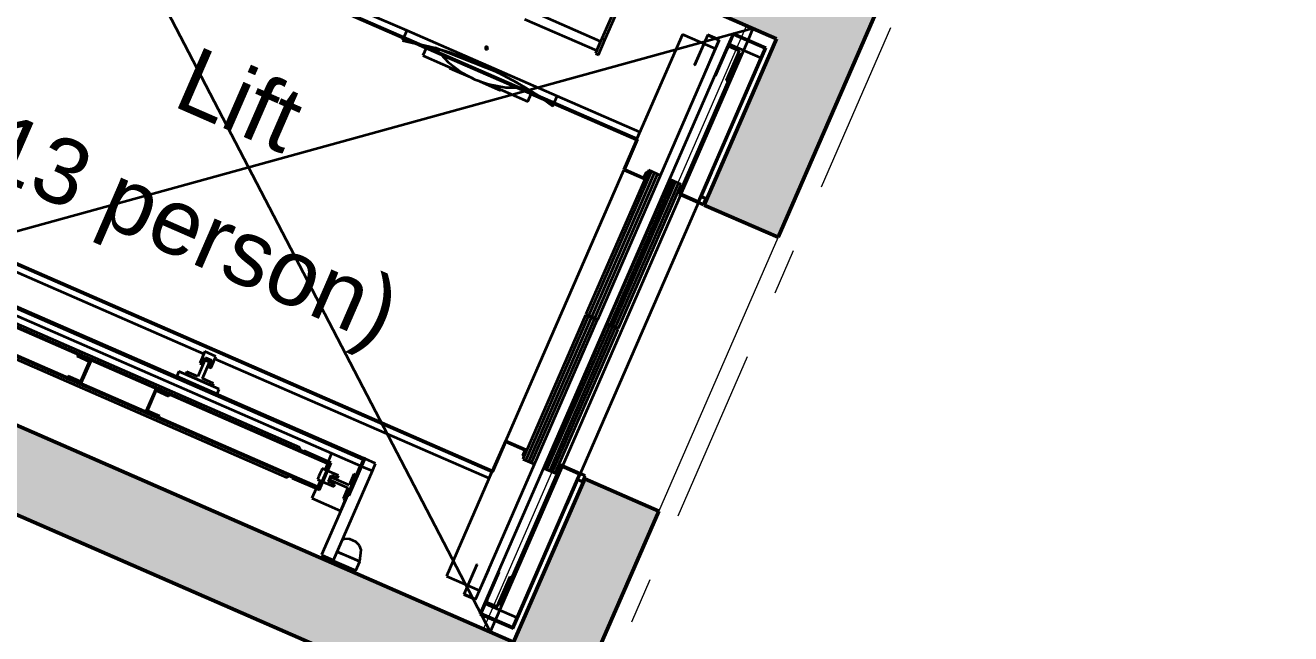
# Model space of a CAD drawing. Header units: millimetres. Extents: x -35034 to 431752, y -71616 to 25069.
# Drawn here: x 15546 to 19404, y -2247 to -393 of the extents above; entities that cross this region are included whole.
import ezdxf
from ezdxf.enums import TextEntityAlignment as Align

# ---------------------------------------------------------------- set-up
doc = ezdxf.new("R2010")
doc.units = ezdxf.units.MM
doc.header["$MEASUREMENT"] = 0
doc.linetypes.add('Double Dashed', pattern=[1093.611073, 529.166651, -211.666656, 141.111112, -211.666656])
for name, color, linetype in [('A-05-M_Gross_Int_Circulation', 7, 'Continuous'), ('A-15-MG_Structural_Grid', 7, 'Continuous'), ('A-20-M_Floor_Slab', 7, 'Continuous'), ('A-25-M_Wall_Int', 7, 'Continuous'), ('A-35-M_FFE-Zone', 7, 'Continuous'), ('ArchiCAD Doors', 7, 'Continuous')]:
    doc.layers.add(name, color=color, linetype=linetype)
for name, color, linetype, lineweight, true_color in [('A-05-M_Gross_Int_Circulation_Pen_No__74', 7, 'Continuous', 20, 0x606060), ('A-15-MG_Structural_Grid_Pen_No__163', 7, 'Continuous', 0, 0x750077), ('A-25-M_Wall_Int_Pen_No__107', 7, 'Continuous', 15, 0xa6a6a6), ('A-25-M_Wall_Int_Pen_No__27', 7, 'Continuous', 50, 0x2a2a2a), ('A-35-M_FFE-Zone_Pen_No__74', 7, 'Continuous', 20, 0x606060), ('ArchiCAD Doors_Pen_No__27', 7, 'Continuous', 50, 0x2a2a2a), ('ArchiCAD Doors_Pen_No__43', 7, 'Continuous', 30, 0x444444), ('ArchiCAD Doors_Pen_No__63', 7, 'Continuous', 20, 0x606060)]:
    doc.layers.add(name, color=color, linetype=linetype, lineweight=lineweight, true_color=true_color)
for name, color, linetype, lineweight in [('A-20-M_Floor_Slab_Pen_No__89', 8, 'Continuous', 20), ('A-80-M_Lift_Pen_No__8', 7, 'Continuous', 35), ('ArchiCAD Doors_Pen_No__1', 7, 'Continuous', 13), ('ArchiCAD Zone Stamps_Pen_No__9', 7, 'Continuous', 13)]:
    doc.layers.add(name, color=color, linetype=linetype, lineweight=lineweight)
doc.styles.add('GENERATED_STYLE_2', font='')
doc.styles.add('GENERATED_STYLE_3', font='')
doc.styles.add('GENERATED_STYLE_4', font='')
doc.styles.get('GENERATED_STYLE_2').set_extended_font_data('Arial', bold=True)
doc.styles.get('GENERATED_STYLE_3').set_extended_font_data('Arial')
doc.styles.get('GENERATED_STYLE_4').set_extended_font_data('Swis721 BT')

# ---------------------------------------------------------------- blocks, each defined once
blk = doc.blocks.new('Female WC_INB 3253_36_3', base_point=(15181.8, -5656.9))
at = {"layer": 'A-35-M_FFE-Zone_Pen_No__74', "linetype": 'Continuous'}
blk.add_line((17036.7, -2546.4), (15120, -1710.6), dxfattribs=at)
at = {"layer": 'ArchiCAD Zone Stamps_Pen_No__9'}
for tag, height, style, p in [('ROOM_NAME', 250, 'GENERATED_STYLE_2', (14794.1, -4291.4)), ('zoneNameLine2', 250, 'GENERATED_STYLE_2', (14605.7, -4723.5)), ('ROOM_NUMBER', 200, 'GENERATED_STYLE_3', (14417.2, -5144.2)), ('measuredAreaCode', 200, 'GENERATED_STYLE_3', (14260.2, -5504.3)), ('DUMMY_649', 200, 'GENERATED_STYLE_3', (14567.6, -5638.3)), ('DUMMY_650', 200, 'GENERATED_STYLE_3', (15038.3, -5843.6)), ('DUMMY_651', 133.3, 'GENERATED_STYLE_3', (15317.6, -5950.1))]:
    blk.add_attdef(tag, text='', height=height, rotation=336.4404, dxfattribs=dict(at, style=style)).set_placement(p, align=Align.TOP_LEFT)
blk = doc.blocks.new('Hub Circulation Third_INB 3250_43_3', base_point=(35476.1, -4184.6))
at = {"layer": 'A-05-M_Gross_Int_Circulation_Pen_No__74', "linetype": 'Continuous'}
blk.add_line((19055.2, 1744.8), (16673, -3718.4), dxfattribs=at)
at = {"layer": 'ArchiCAD Zone Stamps_Pen_No__9'}
for tag, height, style, p in [('ROOM_NAME', 250, 'GENERATED_STYLE_2', (34329.2, -2488.1)), ('zoneNameLine2', 250, 'GENERATED_STYLE_2', (34140.8, -2920.2)), ('ROOM_NUMBER', 200, 'GENERATED_STYLE_3', (33952.4, -3340.9)), ('measuredAreaCode', 200, 'GENERATED_STYLE_3', (33795.3, -3701)), ('DUMMY_649', 200, 'GENERATED_STYLE_3', (34102.7, -3835.1)), ('DUMMY_650', 200, 'GENERATED_STYLE_3', (34731.9, -4109.4)), ('DUMMY_651', 133.3, 'GENERATED_STYLE_3', (35011.2, -4216))]:
    blk.add_attdef(tag, text='', height=height, rotation=336.4404, dxfattribs=dict(at, style=style)).set_placement(p, align=Align.TOP_LEFT)
blk = doc.blocks.new('Slab_1_3', base_point=(7696.6, 5872.1))
at = {"layer": 'A-20-M_Floor_Slab_Pen_No__89', "linetype": 'Continuous', "flags": 128}
blk.add_lwpolyline([(14670.1, -1241.4), (16943.4, -2232.6), (17744.8, -394.7), (15471.5, 596.5)], close=True, dxfattribs=at)
blk = doc.blocks.new('Wall_82_3', base_point=(15243.3, 848.8))
at = {"layer": 'A-25-M_Wall_Int_Pen_No__107', "linetype": 'Continuous', "lineweight": 0, "true_color": 0x535353}
blk.add_hatch(color=251, dxfattribs=at).paths.add_polyline_path([(15370.7, 640.5), (17836.5, -434.7), (17892.4, -306.4), (15426.7, 768.8)])
at = {"layer": 'A-25-M_Wall_Int_Pen_No__27', "linetype": 'Continuous', "flags": 128}
for points in [[(17892.4, -306.4), (15426.7, 768.8)], [(15370.7, 640.5), (17836.5, -434.7)]]:
    blk.add_lwpolyline(points, dxfattribs=at)
blk = doc.blocks.new('Wall_83_3', base_point=(14386, -1117.5))
at = {"layer": 'A-25-M_Wall_Int_Pen_No__107', "linetype": 'Continuous', "lineweight": 0, "true_color": 0x535353}
blk.add_hatch(color=251, dxfattribs=at).paths.add_polyline_path([(14469.4, -1426.6), (17160.6, -2600.1), (17035.1, -2272.6), (14569.3, -1197.4)])
at = {"layer": 'A-25-M_Wall_Int_Pen_No__27', "linetype": 'Continuous', "flags": 128}
for points in [[(17035.1, -2272.6), (14569.3, -1197.4)], [(14469.4, -1426.6), (17160.6, -2600.1)]]:
    blk.add_lwpolyline(points, dxfattribs=at)
blk = doc.blocks.new('Door 19_6')
at = {"layer": 'ArchiCAD Doors_Pen_No__1', "linetype": 'Continuous'}
for p, q in [((-483, 0), (-483, -15)), ((483, 0), (483, -15)), ((-483, -15), (-483, -120)), ((483, -15), (483, -120)), ((-483, -120), (-483, -135)), ((483, -120), (483, -135))]:
    blk.add_line(p, q, dxfattribs=at)
at = {"layer": 'ArchiCAD Doors_Pen_No__43', "linetype": 'Continuous'}
for p, q in [((-473, 0), (-483, 0)), ((-483, 0), (-483, -135)), ((-407, 0), (-473, 0)), ((-473, 0), (-473, -135)), ((-407, -135), (-407, 0)), ((473, 0), (407, 0)), ((407, 0), (407, -135)), ((473, 0), (483, 0)), ((473, -135), (473, 0)), ((483, 0), (483, -135)), ((-473, -135), (-483, -135)), ((-473, -135), (-407, -135)), ((407, -135), (473, -135)), ((473, -135), (483, -135))]:
    blk.add_line(p, q, dxfattribs=at)
at = {"layer": 'ArchiCAD Doors_Pen_No__63', "linetype": 'Continuous'}
blk.add_line((407, 0), (407, 814), dxfattribs=at)
blk.add_arc((407, 0), 814, 90, 180, dxfattribs=at)
blk = doc.blocks.new('Wall_84_3', base_point=(18830.8, -4659.3))
at = {"layer": 'ArchiCAD Doors', "color": 251, "linetype": 'Continuous', "lineweight": 20, "true_color": 0x606060, "xscale": -1, "zscale": 1000, "rotation": 66.44039320499525}
blk.add_blockref('Door 19_6', (19597.8, -2900.2), dxfattribs=at)
blk = doc.blocks.new('Simple Door Opening_7')
at = {"layer": 'ArchiCAD Doors_Pen_No__27', "linetype": 'Continuous'}
for p, q in [((-455, 0), (-455, 246)), ((455, 0), (455, 246))]:
    blk.add_line(p, q, dxfattribs=at)
blk = doc.blocks.new('Simple Door Opening_8')
at = {"layer": 'ArchiCAD Doors_Pen_No__27', "linetype": 'Continuous'}
for p, q in [((-450, 0), (-450, -246)), ((450, 0), (450, -246))]:
    blk.add_line(p, q, dxfattribs=at)
blk = doc.blocks.new('Wall_85_3', base_point=(19055.2, 1744.8))
at = {"layer": 'A-25-M_Wall_Int_Pen_No__107', "linetype": 'Continuous', "lineweight": 0, "true_color": 0x535353}
for points in [[(19055.2, 1744.8), (18693.8, 1531.5), (18473.1, 1025.3), (18698.6, 927)], [(18338.9, 102), (18113.4, 200.4), (17615.8, -940.9), (17841.3, -1039.2)], [(17477.5, -1873.3), (17252, -1775), (17035.1, -2272.6), (17160.6, -2600.1)]]:
    blk.add_hatch(color=251, dxfattribs=at).paths.add_polyline_path(points)
at = {"layer": 'A-25-M_Wall_Int_Pen_No__27', "linetype": 'Continuous', "flags": 128}
for points in [[(18698.6, 927), (19055.2, 1744.8)], [(18693.8, 1531.5), (18473.1, 1025.3)], [(18113.4, 200.4), (17892.4, -306.4)], [(17841.3, -1039.2), (18338.9, 102)], [(17836.5, -434.7), (17615.8, -940.9)], [(17252, -1775), (17035.1, -2272.6)], [(17160.6, -2600.1), (17477.5, -1873.3)]]:
    blk.add_lwpolyline(points, dxfattribs=at)
at = {"layer": 'ArchiCAD Doors', "color": 251, "linetype": 'Continuous', "lineweight": 20, "true_color": 0x606060, "xscale": -1, "zscale": 1000, "rotation": 246.4404159907759}
for name, p in [('Simple Door Opening_8', (18518.8, 514.5)), ('Simple Door Opening_7', (17433.9, -1357.9))]:
    blk.add_blockref(name, p, dxfattribs=at)
blk = doc.blocks.new('Standard grid marker')
at = {"layer": 'A-15-MG_Structural_Grid_Pen_No__163', "linetype": 'Double Dashed'}
blk.add_line((1000, 0), (29726, 0), dxfattribs=at)
at = {"layer": 'A-15-MG_Structural_Grid_Pen_No__163', "style": 'GENERATED_STYLE_4'}
for tag, p in [('AC_MarkerText_1_0', (-500, 41.2)), ('AC_MarkerText_1_1', (31226, 41.2))]:
    blk.add_attdef(tag, text='', height=350, rotation=90, dxfattribs=at).set_placement(p, align=Align.MIDDLE_CENTER)

msp = doc.modelspace()

# ---------------------------------------------------------------- linework, layer by layer
at = {"layer": 'A-80-M_Lift_Pen_No__8', "linetype": 'Continuous'}
for p, q in [((15491.5, 587.9), (16963.4, -2241.3)), ((17413.7, -740.7), (15483.3, 101.1)), ((15484.8, 97.1), (17409.8, -742.2)), ((17370, -283.1), (17304.4, -433.4)), ((17313.6, -437.4), (17379.1, -287.1)), ((17300.4, -442.6), (17080.4, -346.6)), ((16709.4, -409.6), (16584, -354.9)), ((17068.4, -374.1), (17288.4, -470.1)), ((17764.8, -403.4), (14690.1, -1250)), ((16709.4, -409.6), (16700.6, -429.7)), ((17167.7, -609.4), (16709.4, -409.6)), ((17549.7, -421.4), (17411, -739.5)), ((17650.5, -465.4), (17549.7, -421.4)), ((17626.7, -422.3), (17586.8, -514)), ((17587.7, -514.4), (17627.2, -423.6)), ((17662.5, -437.9), (17626.7, -422.3)), ((17627.2, -423.6), (17661.2, -438.4)), ((17704, -417.8), (17684, -463.6)), ((17686.7, -464.8), (17705.5, -421.7)), ((17804.8, -461.8), (17704, -417.8)), ((17705.5, -421.7), (17800.8, -463.3)), ((17764.8, -403.4), (17749.8, -437.8)), ((16699.4, -432.5), (16696.2, -439.8)), ((16696.2, -439.8), (16736, -448.5)), ((16733.5, -447.9), (16767.9, -462.9)), ((16751, -451.7), (16760.9, -453.9)), ((16768.1, -462.5), (16758.1, -485.4)), ((16760.9, -453.9), (16795.4, -462.4)), ((16767.9, -462.9), (16768.1, -462.5)), ((16769.3, -459.7), (16770.8, -456.3)), ((16795.4, -462.4), (16842.7, -476.4)), ((16795.4, -462.4), (16808.7, -476.9)), ((16989.3, -538.2), (16795.4, -462.4)), ((16948.7, -461), (16948.4, -462.6)), ((16948.4, -462.6), (16948.7, -464.1)), ((16949.6, -459.7), (16948.7, -461)), ((16950.9, -458.9), (16949.6, -459.7)), ((16952.5, -458.6), (16950.9, -458.9)), ((16954, -459), (16952.5, -458.6)), ((16955.3, -459.9), (16954, -459)), ((16956.1, -461.2), (16955.3, -459.9)), ((16956.4, -462.7), (16956.1, -461.2)), ((16956.1, -464.2), (16956.4, -462.7)), ((17749.8, -437.8), (16978.4, -2206.9)), ((17304.4, -433.4), (17284.4, -479.2)), ((17288.4, -470.1), (17300.4, -442.6)), ((17293.6, -483.2), (17313.6, -437.4)), ((17304.4, -433.4), (17313.6, -437.4)), ((17599, -933.8), (17804.8, -461.8)), ((17661.2, -438.4), (17621.6, -529.1)), ((17622.5, -529.5), (17662.5, -437.9)), ((17689.8, -455.3), (17649.8, -546.9)), ((17650.8, -547.3), (17690.3, -456.6)), ((17723.7, -470), (17689.8, -455.3)), ((17690.3, -456.6), (17722.4, -470.6)), ((17788.1, -492.6), (17692.7, -451.1)), ((16758.1, -485.4), (16878.2, -537.7)), ((16813.7, -482.3), (16835.3, -505.9)), ((16842.7, -476.4), (16914, -503.2)), ((16948.7, -464.1), (16949.5, -465.4)), ((16949.5, -465.4), (16950.8, -466.3)), ((16950.8, -466.3), (16952.3, -466.6)), ((16952.3, -466.6), (16953.9, -466.4)), ((17684, -463.6), (16952.5, -2141.1)), ((16953.9, -466.4), (16955.2, -465.5)), ((16955.2, -465.5), (16956.1, -464.2)), ((17284.4, -479.2), (17293.6, -483.2)), ((17482.6, -850.4), (17650.5, -465.4)), ((17724.3, -481.2), (17538.5, -907.5)), ((17542.4, -905.9), (17727.1, -482.4)), ((17800.8, -463.3), (17597.4, -929.9)), ((17722.4, -470.6), (17682.8, -561.3)), ((17683.8, -561.7), (17723.7, -470)), ((17684, -463.6), (17686.7, -464.8)), ((17727.1, -482.4), (17724.3, -481.2)), ((16835.3, -505.9), (16878.2, -537.7)), ((16840.6, -521.3), (16839.6, -523.6)), ((16839.6, -523.6), (16848.8, -527.6)), ((16849.8, -525.3), (16848.8, -527.6)), ((16848.8, -527.6), (16910.8, -554.7)), ((16878.2, -537.7), (16917.3, -558.1)), ((16914, -503.2), (16937.3, -512.2)), ((16937.3, -512.2), (16989.3, -538.2)), ((17045.9, -568.3), (16989.3, -538.2)), ((17586.8, -514), (17587.7, -514.4)), ((17621.6, -529.1), (17622.5, -529.5)), ((16917.3, -558.1), (16958.9, -572.9)), ((16924.3, -560.5), (16986.3, -587.6)), ((16958.9, -572.9), (17078.9, -625.3)), ((16958.9, -572.9), (17011.3, -582.7)), ((17070.4, -582.3), (17045.9, -568.3)), ((17649.8, -546.9), (17650.8, -547.3)), ((17682.8, -561.3), (17683.8, -561.7)), ((16986.3, -587.6), (16987.3, -585.3)), ((16986.3, -587.6), (16995.4, -591.6)), ((16995.4, -591.6), (16996.4, -589.3)), ((17011.3, -582.7), (17043.3, -582.5)), ((17050.7, -582.4), (17070.4, -582.3)), ((17070.4, -582.3), (17113, -609.6)), ((17078.9, -625.3), (17088.9, -602.3)), ((17088.9, -602.3), (17088.7, -602.8)), ((17088.7, -602.8), (17126.2, -619.2)), ((17091.7, -595.9), (17090.1, -599.6)), ((17158.9, -629.6), (17167.7, -609.4)), ((17419.8, -719.3), (17167.7, -609.4)), ((17124.3, -617.8), (17154.5, -639.7)), ((17154.5, -639.7), (17157.7, -632.3)), ((17411, -739.5), (17419.8, -719.3)), ((17409.8, -742.2), (17369.8, -833.9)), ((17373.7, -832.4), (17413.7, -740.7)), ((17011.4, -1659.5), (17371.2, -834.5)), ((17446.8, -834.8), (17255.5, -1273.6)), ((17264.4, -1277.5), (17455.8, -838.7)), ((17273.4, -1281.4), (17464.7, -842.6)), ((17282.3, -1285.3), (17473.7, -846.5)), ((17369.8, -833.9), (17433, -861.5)), ((17431.5, -857.5), (17373.7, -832.4)), ((17438.9, -840.6), (17431.5, -857.5)), ((17433, -861.5), (17441.6, -841.8)), ((17441.6, -841.8), (17438.9, -840.6)), ((17482.6, -850.4), (17446.8, -834.8)), ((17607.8, -914.8), (17639.6, -841.9)), ((17639.6, -841.9), (17639.1, -841.7)), ((17291.3, -1289.2), (17482.6, -850.4)), ((17511.9, -863.2), (17320.7, -1301.7)), ((17329.2, -1305.5), (17520.4, -866.9)), ((17337.6, -1309.2), (17528.9, -870.6)), ((17346.1, -1312.9), (17537.4, -874.3)), ((17354.6, -1316.5), (17545.8, -878)), ((17545.8, -878), (17511.9, -863.2)), ((15012.2, -924.1), (16090.9, -1394.4)), ((15041.2, -912.7), (16971.6, -1754.5)), ((16970.1, -1750.6), (15045.1, -911.2)), ((17538.5, -907.5), (17599, -933.8)), ((17597.4, -929.9), (17542.4, -905.9)), ((17548.5, -898.2), (17544.7, -906.9)), ((17545.6, -907.3), (17549.4, -898.6)), ((17549.4, -898.6), (17548.5, -898.2)), ((17606.9, -915.5), (17620.2, -921.3)), ((17621.6, -920.8), (17607.8, -914.8)), ((17620.2, -921.3), (17612.6, -938.7)), ((17613.2, -940), (17621.6, -920.8)), ((17239.2, -1758.8), (17599, -933.8)), ((17599, -933.8), (17613.2, -940)), ((17612.6, -938.7), (17599.4, -932.9)), ((15150.7, -1117), (16567.8, -1735)), ((15158.6, -1098.7), (16575.8, -1716.6)), ((16577.8, -1712), (15160.6, -1094.1)), ((16469, -1728.9), (15222.3, -1185.3)), ((16470.1, -1726.2), (15223.5, -1182.6)), ((16383.7, -1679.2), (15316.7, -1214)), ((15190.3, -1258.7), (16437, -1802.3)), ((16438.2, -1799.5), (15191.5, -1255.9)), ((15276.8, -1305.6), (16343.7, -1770.9)), ((17254.5, -1276), (17063.2, -1714.7)), ((17072.1, -1718.7), (17263.4, -1279.8)), ((17081, -1722.6), (17272.4, -1283.7)), ((17090, -1726.5), (17281.3, -1287.6)), ((17098.9, -1730.3), (17290.2, -1291.6)), ((17319.5, -1304.6), (17128.2, -1743.1)), ((17136.7, -1746.8), (17328, -1308.2)), ((17290.2, -1291.6), (17254.5, -1276)), ((17255.5, -1273.6), (17291.3, -1289.2)), ((17290.2, -1291.6), (17291.3, -1289.2)), ((17353.4, -1319.4), (17319.5, -1304.6)), ((17320.7, -1301.7), (17354.6, -1316.5)), ((17145.2, -1750.5), (17336.4, -1311.9)), ((17153.7, -1754.2), (17344.9, -1315.6)), ((17162.2, -1757.9), (17353.4, -1319.4)), ((16093.9, -1387.6), (16079.3, -1421)), ((16127.3, -1402.2), (16093.9, -1387.6)), ((15705.4, -1397.1), (15703.8, -1400.8)), ((15703.8, -1400.8), (15741.4, -1417.2)), ((15746.7, -1415.1), (15705.4, -1397.1)), ((15741.4, -1417.2), (15714.6, -1478.6)), ((15716.7, -1483.8), (15746.7, -1415.1)), ((16093.7, -1413.7), (16072.1, -1463.2)), ((16079.3, -1421), (16078.7, -1422.4)), ((16078.7, -1422.4), (16086, -1425.6)), ((16079.3, -1421), (16086.6, -1424.2)), ((16086, -1425.6), (16086.6, -1424.2)), ((16086.6, -1424.2), (16094.8, -1405.4)), ((16086.8, -1469.6), (16108.4, -1420.1)), ((16108.4, -1420.1), (16093.7, -1413.7)), ((16094.2, -1406.8), (16113, -1415)), ((16094.8, -1405.4), (16113.6, -1413.6)), ((16113.6, -1413.6), (16105.4, -1432.4)), ((16112.8, -1435.6), (16127.3, -1402.2)), ((16124.3, -1409), (16960.1, -1773.5)), ((15677.1, -1462.2), (15675.5, -1465.9)), ((15675.5, -1465.9), (15716.7, -1483.8)), ((15714.6, -1478.6), (15677.1, -1462.2)), ((16014.4, -1447.8), (16008, -1462.5)), ((16008, -1462.5), (16130.9, -1516.1)), ((16137.3, -1501.4), (16014.4, -1447.8)), ((16038.6, -1448.6), (16035.4, -1455.9)), ((16035.4, -1455.9), (16117, -1491.5)), ((16072.1, -1463.2), (16038.6, -1448.6)), ((16105.4, -1432.4), (16104.8, -1433.8)), ((16104.8, -1433.8), (16112.2, -1437)), ((16105.4, -1432.4), (16112.8, -1435.6)), ((16112.2, -1437), (16112.8, -1435.6)), ((15943.8, -1501), (15913.8, -1569.8)), ((15985, -1519), (15943.8, -1501)), ((16120.2, -1484.2), (16086.8, -1469.6)), ((16117, -1491.5), (16120.2, -1484.2)), ((16130.9, -1516.1), (16137.3, -1501.4)), ((15919.1, -1567.7), (15945.8, -1506.3)), ((15945.8, -1506.3), (15983.4, -1522.7)), ((15983.4, -1522.7), (15985, -1519)), ((15913.8, -1569.8), (15955, -1587.8)), ((15956.6, -1584.1), (15919.1, -1567.7)), ((15955, -1587.8), (15956.6, -1584.1)), ((16385.8, -1689.4), (16383.7, -1679.2)), ((16395.6, -1692), (16385.4, -1687.6)), ((16396.4, -1690.2), (16395.2, -1693)), ((16395.2, -1693), (16474.9, -1727.7)), ((16478.9, -1726.2), (16396.4, -1690.2)), ((16480.2, -1696.8), (16469.3, -1722)), ((17010.1, -1658.9), (16970.1, -1750.6)), ((16972.8, -1751.8), (17011.6, -1662.8)), ((17073.3, -1686.5), (17010.1, -1658.9)), ((17011.6, -1662.8), (17069.4, -1688)), ((17069.4, -1688), (17062, -1705)), ((17064.7, -1706.2), (17073.3, -1686.5)), ((16412.9, -1701.2), (16413.1, -1700.8)), ((16474.9, -1727.7), (16441.4, -1804.7)), ((16442.9, -1808.7), (16478.9, -1726.2)), ((16460.8, -1747.7), (16469, -1728.9)), ((16468.1, -1724.7), (16467.9, -1725.2)), ((16469, -1728.9), (16470.1, -1726.2)), ((16578, -1711.6), (16529.2, -1823.4)), ((16533.8, -1825.4), (16582.6, -1713.6)), ((16567.3, -1734.8), (16554.7, -1763.6)), ((16575.8, -1716.6), (16577.8, -1712)), ((16582.6, -1713.6), (16578, -1711.6)), ((16614.4, -1728), (16582.4, -1714)), ((16604.5, -1750.9), (16614.4, -1728)), ((16931, -2115.3), (17098.9, -1730.3)), ((17178.7, -1732.4), (16992.9, -2158.7)), ((17062, -1705), (17064.7, -1706.2)), ((17063.2, -1714.7), (17098.9, -1730.3)), ((17239.2, -1758.8), (17178.7, -1732.4)), ((16343.7, -1770.9), (16352.6, -1765.5)), ((16351, -1766.4), (16361.2, -1770.9)), ((16361.6, -1770), (16360.4, -1772.7)), ((16360.4, -1772.7), (16442.9, -1808.7)), ((16441.4, -1804.7), (16361.6, -1770)), ((16439.3, -1771.9), (16437.7, -1775.5)), ((16441.6, -1766.6), (16439.3, -1771.9)), ((16444.4, -1760.2), (16441.6, -1766.6)), ((16447.1, -1753.9), (16444.4, -1760.2)), ((16449.5, -1748.6), (16447.1, -1753.9)), ((16451, -1745), (16449.5, -1748.6)), ((16451.6, -1743.7), (16451, -1745)), ((16465.3, -1749.7), (16451.6, -1743.7)), ((16467.7, -1750.5), (16453.1, -1784)), ((16501.2, -1765.1), (16467.7, -1750.5)), ((16471, -1783), (16479.2, -1764.2)), ((16478.3, -1770.1), (16474.7, -1778.4)), ((16533.3, -1794.1), (16478.3, -1770.1)), ((16479.2, -1764.2), (16498, -1772.4)), ((16485.9, -2022.7), (16604.5, -1750.9)), ((16498, -1772.4), (16501.2, -1765.1)), ((16522.4, -1839), (16555.2, -1763.8)), ((16547.9, -1760.6), (16533.3, -1794.1)), ((16555.2, -1763.8), (16547.9, -1760.6)), ((16572.4, -1737), (16604.5, -1750.9)), ((16968.9, -1753.3), (16830.2, -2071.4)), ((16960.1, -1773.5), (16968.9, -1753.3)), ((16970.1, -1750.6), (16972.8, -1751.8)), ((16971.6, -1754.5), (16972.8, -1751.8)), ((16995.6, -2159.9), (17180.3, -1736.4)), ((17235.3, -1760.4), (17031.8, -2226.9)), ((17033.4, -2230.9), (17239.2, -1758.8)), ((17128.2, -1743.1), (17162.2, -1757.9)), ((17182.6, -1737.4), (17179.6, -1744.3)), ((17179.6, -1744.3), (17180.5, -1744.7)), ((17180.3, -1736.4), (17235.3, -1760.4)), ((17180.5, -1744.7), (17183.5, -1737.8)), ((17238.8, -1759.7), (17252.1, -1765.5)), ((17253.4, -1765), (17239.2, -1758.8)), ((17252.1, -1765.5), (17244.5, -1782.9)), ((17245, -1784.3), (17253.4, -1765)), ((16379.5, -1777.8), (16379.7, -1777.3)), ((16433.3, -1804.5), (16420.3, -1834.3)), ((16434.7, -1801.3), (16434.5, -1801.7)), ((16437, -1802.3), (16438.2, -1799.5)), ((16437.7, -1775.5), (16437.2, -1776.7)), ((16437.2, -1776.7), (16451, -1782.7)), ((16438.2, -1799.5), (16446.4, -1780.7)), ((16453.1, -1784), (16486.6, -1798.6)), ((16489.8, -1791.2), (16471, -1783)), ((16474.7, -1778.4), (16529.7, -1802.3)), ((16486.6, -1798.6), (16489.8, -1791.2)), ((16529.7, -1802.3), (16515.1, -1835.8)), ((17199.5, -1851.1), (17231.3, -1778.3)), ((17244.5, -1782.9), (17231.2, -1777.1)), ((17231.3, -1778.3), (17245, -1784.3)), ((16420.3, -1834.3), (16507.4, -1872.2)), ((16529.2, -1823.4), (16449.3, -2006.7)), ((16522, -1838.8), (16507.4, -1872.2)), ((16515.1, -1835.8), (16522.4, -1839)), ((16529.2, -1823.4), (16533.8, -1825.4)), ((17199, -1850.9), (17199.5, -1851.1)), ((16507.4, -1872.2), (16507.8, -1872.4)), ((16519.7, -1957.8), (16513.1, -1960.4)), ((16535.5, -1959.2), (16519.7, -1957.8)), ((16544.6, -1963.2), (16535.5, -1959.2)), ((16553.8, -1967.2), (16544.6, -1963.2)), ((16565.5, -1977.8), (16553.8, -1967.2)), ((16565.9, -2027), (16497.1, -1997.1)), ((16497.1, -1997.1), (16524.6, -2009.1)), ((16570.7, -1991), (16565.5, -1977.8)), ((16565.9, -2027), (16570.7, -1991)), ((16449.3, -2006.7), (16485.9, -2022.7)), ((16472.2, -2016.7), (16471.4, -2018.6)), ((16471.4, -2018.6), (16553.9, -2054.5)), ((16524.6, -2009.1), (16565.9, -2027)), ((16553.9, -2054.5), (16565.9, -2027)), ((16923.3, -2035.6), (16883.3, -2127.3)), ((16884.6, -2126.7), (16924.2, -2036)), ((16924.2, -2036), (16923.3, -2035.6)), ((16830.2, -2071.4), (16931, -2115.3)), ((16958.1, -2050.8), (16918.5, -2141.5)), ((16919, -2142.8), (16959, -2051.2)), ((16990.3, -2059.4), (16950.4, -2151.1)), ((16951.7, -2150.5), (16991.2, -2059.8)), ((16959, -2051.2), (16958.1, -2050.8)), ((17023.3, -2073.8), (16983.8, -2164.5)), ((16984.3, -2165.8), (17024.2, -2074.2)), ((16991.2, -2059.8), (16990.3, -2059.4)), ((17024.2, -2074.2), (17023.3, -2073.8)), ((16883.3, -2127.3), (16919, -2142.8)), ((16918.5, -2141.5), (16884.6, -2126.7)), ((16952.5, -2141.1), (16932.5, -2186.9)), ((16936.5, -2185.4), (16955.3, -2142.3)), ((16949.3, -2156), (17044.6, -2197.6)), ((16950.4, -2151.1), (16984.3, -2165.8)), ((16983.8, -2164.5), (16951.7, -2150.5)), ((16955.3, -2142.3), (16952.5, -2141.1)), ((16992.9, -2158.7), (16995.6, -2159.9)), ((16932.5, -2186.9), (17033.4, -2230.9)), ((17031.8, -2226.9), (16936.5, -2185.4)), ((16978.4, -2206.9), (16963.4, -2241.3))]:
    msp.add_line(p, q, dxfattribs=at)

# ---------------------------------------------------------------- block references
at = {"layer": 'A-05-M_Gross_Int_Circulation', "linetype": 'Continuous'}
msp.add_blockref('Hub Circulation Third_INB 3250_43_3', (35476.1, -4184.6), dxfattribs=at)
at = {"layer": 'A-15-MG_Structural_Grid', "color": 8, "linetype": 'Continuous', "lineweight": 15, "zscale": 1000, "rotation": 246.440411583993}
msp.add_blockref('Standard grid marker', (26014.6, 17557.1), dxfattribs=at)
at = {"layer": 'A-20-M_Floor_Slab', "color": 8, "linetype": 'Continuous', "lineweight": 20}
msp.add_blockref('Slab_1_3', (7696.6, 5872.1), dxfattribs=at)
at = {"layer": 'A-25-M_Wall_Int', "color": 250, "lineweight": 50, "true_color": 0x2a2a2a}
for name, p in [('Wall_85_3', (19055.2, 1744.8)), ('Wall_84_3', (18830.8, -4659.3)), ('Wall_82_3', (15243.3, 848.8)), ('Wall_83_3', (14386, -1117.5))]:
    msp.add_blockref(name, p, dxfattribs=at)
at = {"layer": 'A-35-M_FFE-Zone', "linetype": 'Continuous'}
msp.add_blockref('Female WC_INB 3253_36_3', (15181.8, -5656.9), dxfattribs=at)

# ---------------------------------------------------------------- texts
at = {"layer": 'A-80-M_Lift_Pen_No__8', "linetype": 'Continuous', "char_height": 200, "attachment_point": 5, "rotation": 336.4404, "style": 'GENERATED_STYLE_4'}
for s, insert in [('\\A1;{\\fSwis721 BT|b0|i0|c0|p34; Lift}', (16165.2, -605.1)), ('\\A1;{\\fSwis721 BT|b0|i0|c0|p34;(13 person)}', (16001.7, -1020))]:
    msp.add_mtext(s, dxfattribs=dict(at, insert=insert))

doc.saveas('drawing.dxf')
